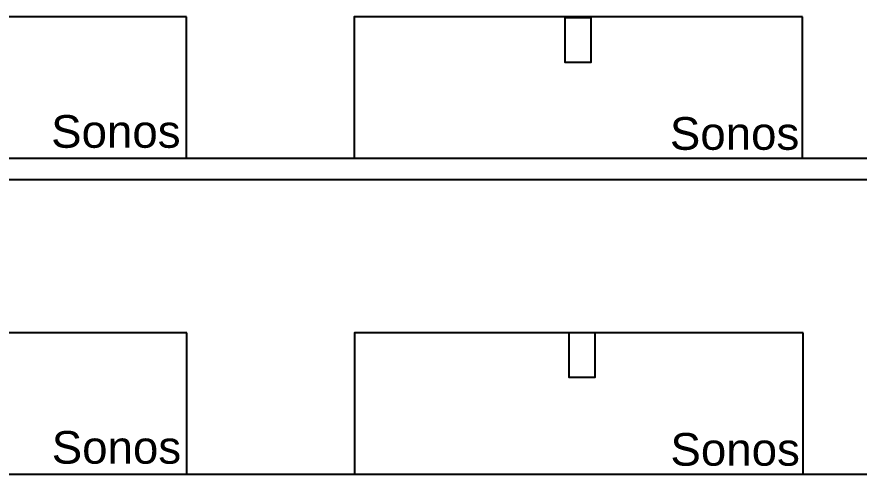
# Model space of a CAD drawing. Header units: inches. Extents: x 29 to 2254, y 8 to 2046.
# Drawn here: x 34.17 to 42.35, y 24.87 to 29.32 of the extents above; entities that cross this region are included whole.
import ezdxf

# ---------------------------------------------------------------- set-up
doc = ezdxf.new("R2010")
doc.units = ezdxf.units.IN
doc.header["$MEASUREMENT"] = 0
doc.layers.add('AV3', color=7, linetype='Continuous')
doc.styles.get("Standard").update_dxf_attribs({"font": 'arial.ttf'})

msp = doc.modelspace()

# ---------------------------------------------------------------- linework, layer by layer
at = {"layer": 'AV3'}
for p, q in [((30.5466, 27.9433), (48.1863, 27.9433)), ((30.541, 27.7372), (48.1807, 27.7372)), ((30.5522, 24.8735), (48.1919, 24.8735))]:
    msp.add_line(p, q, dxfattribs=at)
for points in [[(35.8173, 29.3177), (31.4621, 29.3177), (31.4621, 27.9433), (35.8173, 27.9433)], [(41.801, 29.3177), (37.4458, 29.3177), (37.4458, 27.9433), (41.801, 27.9433)], [(35.8229, 26.2479), (31.4677, 26.2479), (31.4677, 24.8735), (35.8229, 24.8735)], [(41.8066, 26.2479), (37.4514, 26.2479), (37.4514, 24.8735), (41.8066, 24.8735)]]:
    msp.add_lwpolyline(points, close=True, dxfattribs=at)
at = {"layer": 'AV3', "color": 7, "true_color": 0xffffff}
for points in [[(39.4952, 29.3123), (39.7452, 29.3123), (39.7452, 28.8752), (39.4952, 28.8752)], [(39.5331, 26.2489), (39.7831, 26.2489), (39.7831, 25.8118), (39.5331, 25.8118)]]:
    msp.add_lwpolyline(points, close=True, dxfattribs=at)

# ---------------------------------------------------------------- texts
at = {"layer": 'AV3', "char_height": 0.31731, "attachment_point": 1}
for insert in [(34.5046, 28.3627), (40.5122, 28.343), (34.5102, 25.2928), (40.5178, 25.2731)]:
    msp.add_mtext_dynamic_manual_height_columns('Sonos', width=2.744795, gutter_width=3.1731, heights=[0], dxfattribs=dict(at, insert=insert))

doc.saveas('drawing.dxf')
